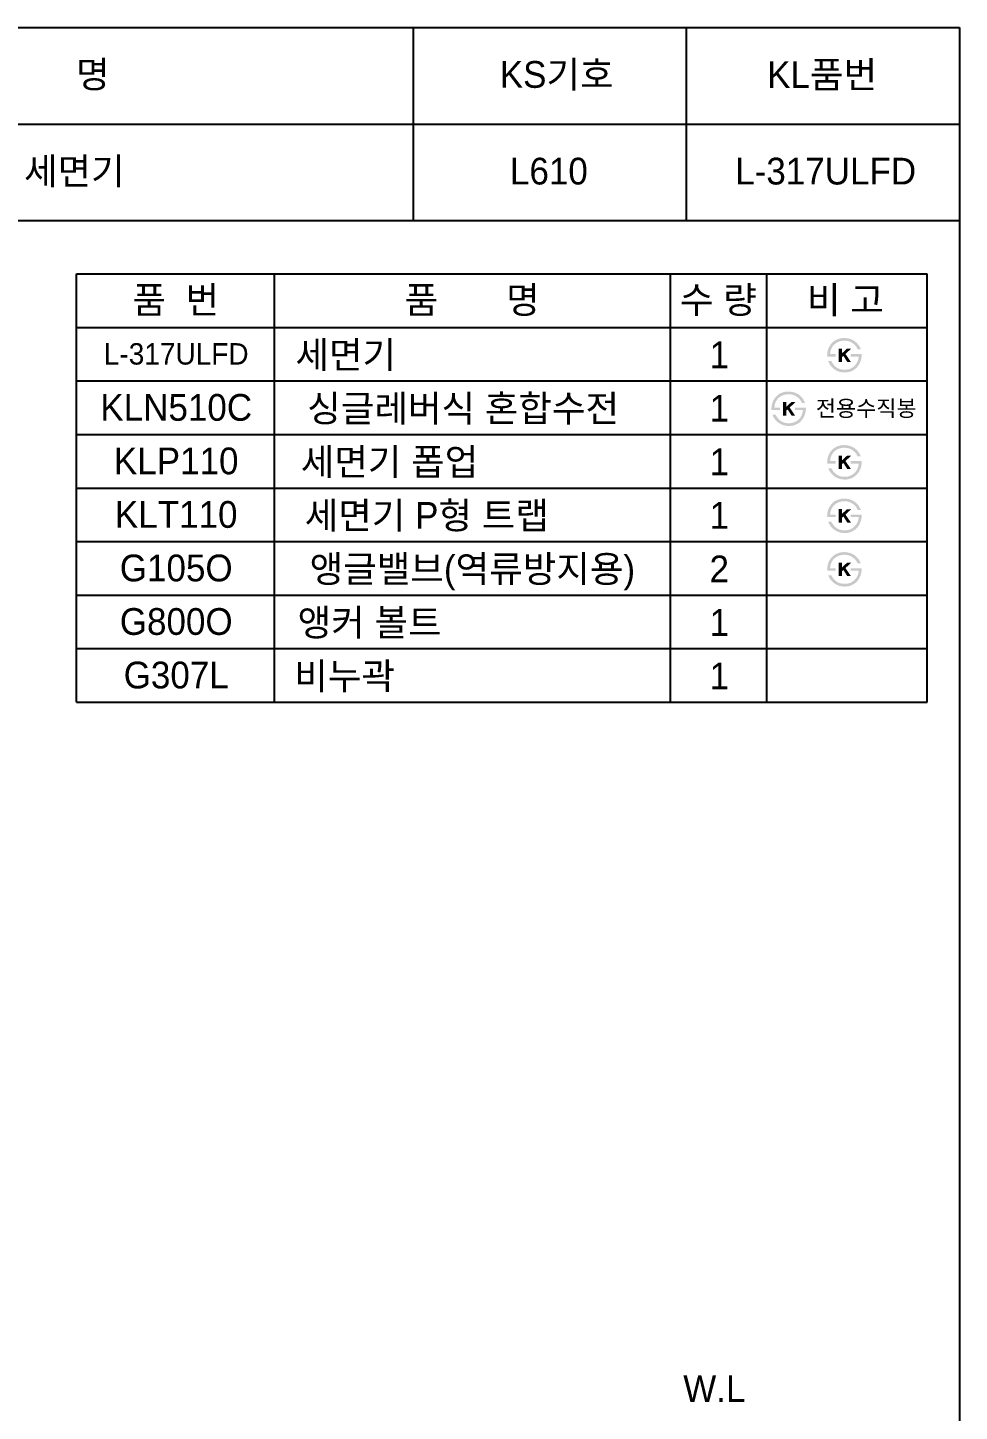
# Model space of a CAD drawing. Header units: millimetres. Extents: x 3125 to 4925, y -2867 to -270.
# Drawn here: x 4054 to 4925, y -1563 to -270 of the extents above; entities that cross this region are included whole.
import ezdxf
from ezdxf.enums import TextEntityAlignment as Align

# ---------------------------------------------------------------- set-up
doc = ezdxf.new("R2010")
doc.units = ezdxf.units.MM
doc.header["$MEASUREMENT"] = 0
doc.layers.add('TEXT', color=7, linetype='Continuous')
doc.layers.add('도각라인', color=255, linetype='Continuous')
doc.styles.add('타이틀', font='H2GTRM.TTF', dxfattribs={"height": 25})

msp = doc.modelspace()

# ---------------------------------------------------------------- hatches: boundary and pattern name
at = {"layer": 'TEXT'}
for points in [[(4801.4, -577.5), (4801.4, -577.1), (4801.3, -576.7), (4801.3, -576.3), (4801.3, -575.9), (4801.4, -575.5), (4801.4, -575.1), (4801.4, -574.7), (4801.5, -574.3), (4801.5, -573.9), (4801.6, -573.5), (4801.6, -573.1), (4801.7, -572.7), (4801.8, -572.3), (4801.9, -571.9), (4802, -571.6), (4802.1, -571.2), (4802.2, -570.8), (4802.3, -570.4), (4802.5, -570), (4802.6, -569.7), (4802.8, -569.3), (4802.9, -568.9), (4803.1, -568.6), (4803.3, -568.2), (4803.5, -567.9), (4803.7, -567.6), (4803.9, -567.2), (4804.1, -566.9), (4804.3, -566.6), (4804.5, -566.3), (4804.8, -566), (4805.3, -565.4), (4805.5, -565.1), (4805.8, -564.8), (4806.1, -564.5), (4806.4, -564.2), (4806.7, -563.9), (4807, -563.7), (4807.3, -563.4), (4807.6, -563.2), (4807.9, -563), (4808.3, -562.7), (4808.6, -562.5), (4809, -562.3), (4809.3, -562.1), (4809.7, -561.9), (4810, -561.7), (4810.4, -561.6), (4810.9, -561.4), (4811.3, -561.2), (4811.7, -561.1), (4812.1, -561), (4812.5, -560.8), (4813, -560.7), (4813.4, -560.6), (4813.9, -560.5), (4814.3, -560.4), (4814.8, -560.4), (4815.3, -560.3), (4815.8, -560.3), (4816.2, -560.2), (4816.7, -560.2), (4817.2, -560.2), (4818, -560.2), (4818.4, -560.3), (4818.7, -560.3), (4819.1, -560.3), (4819.5, -560.4), (4819.8, -560.4), (4820.2, -560.5), (4820.5, -560.5), (4820.9, -560.6), (4821.2, -560.6), (4821.6, -560.7), (4821.9, -560.8), (4822.2, -560.9), (4822.6, -561), (4822.9, -561.1), (4823.2, -561.2), (4823.5, -561.3), (4823.8, -561.4), (4824.1, -561.6), (4824.5, -561.7), (4824.8, -561.9), (4825.1, -562), (4825.4, -562.2), (4825.6, -562.3), (4825.9, -562.5), (4826.2, -562.7), (4826.5, -562.8), (4826.8, -563), (4827, -563.2), (4827.3, -563.4), (4827.6, -563.6), (4828, -564), (4828.4, -564.3), (4828.8, -564.7), (4829.2, -565.1), (4829.6, -565.5), (4829.9, -565.9), (4830.3, -566.3), (4830.6, -566.8), (4830.9, -567.2), (4831.2, -567.7), (4831.5, -568.2), (4831.8, -568.7), (4832.1, -569.2), (4832.3, -569.7), (4832.6, -570.2), (4832.8, -570.8), (4832.8, -570.8), (4829.7, -570.8), (4829.7, -570.8), (4829.6, -570.6), (4829.6, -570.4), (4829.5, -570.3), (4829.4, -570.1), (4829.3, -569.9), (4829.3, -569.7), (4829.2, -569.6), (4829.1, -569.4), (4829, -569.2), (4828.9, -569.1), (4828.8, -568.9), (4828.7, -568.7), (4828.6, -568.6), (4828.5, -568.4), (4828.4, -568.2), (4828.3, -568.1), (4828.1, -567.9), (4828, -567.8), (4827.7, -567.4), (4827.5, -567.1), (4827.2, -566.8), (4826.9, -566.5), (4826.5, -566.2), (4826.2, -565.9), (4825.8, -565.6), (4825.6, -565.4), (4825.4, -565.3), (4825.1, -565.1), (4824.9, -564.9), (4824.7, -564.8), (4824.4, -564.6), (4824.2, -564.5), (4823.9, -564.3), (4823.7, -564.2), (4823.4, -564.1), (4823.2, -564), (4822.9, -563.8), (4822.7, -563.7), (4822.4, -563.6), (4822.2, -563.5), (4821.9, -563.4), (4821.6, -563.3), (4821.4, -563.3), (4821.1, -563.2), (4820.8, -563.1), (4820.6, -563.1), (4820.3, -563), (4820, -562.9), (4819.8, -562.9), (4819.5, -562.9), (4819.2, -562.8), (4818.9, -562.8), (4818.6, -562.8), (4818.4, -562.7), (4818.1, -562.7), (4817.8, -562.7), (4817.5, -562.7), (4817.1, -562.7), (4816.8, -562.7), (4816.5, -562.7), (4816.1, -562.8), (4815.8, -562.8), (4815.5, -562.8), (4815.1, -562.9), (4814.8, -562.9), (4814.5, -563), (4814.2, -563), (4813.9, -563.1), (4813.6, -563.2), (4813.3, -563.3), (4813, -563.4), (4812.7, -563.4), (4812.4, -563.5), (4812.1, -563.7), (4811.8, -563.8), (4811.5, -563.9), (4811.2, -564), (4811, -564.2), (4810.7, -564.3), (4810.4, -564.4), (4810.2, -564.6), (4809.9, -564.8), (4809.7, -564.9), (4809.4, -565.1), (4809.2, -565.3), (4808.9, -565.5), (4808.7, -565.6), (4808.4, -565.8), (4808.2, -566.1), (4808, -566.3), (4807.8, -566.5), (4807.5, -566.7), (4807.3, -566.9), (4807.1, -567.2), (4806.9, -567.4), (4806.7, -567.7), (4806.5, -567.9), (4806.4, -568.2), (4806.2, -568.4), (4806, -568.7), (4805.9, -569), (4805.7, -569.2), (4805.6, -569.5), (4805.4, -569.8), (4805.3, -570.1), (4805.2, -570.3), (4805.1, -570.6), (4804.9, -570.9), (4804.8, -571.2), (4804.7, -571.5), (4804.7, -571.8), (4804.6, -572.2), (4804.5, -572.5), (4804.4, -572.8), (4804.4, -573.1), (4804.3, -573.5), (4804.3, -573.8), (4804.2, -574.1), (4804.2, -574.5), (4804.1, -574.8), (4804.1, -575.2), (4804.1, -575.2), (4809.3, -575.2), (4809.3, -575.2), (4809.3, -575.2), (4809.3, -577.5), (4809.3, -577.5), (4809.3, -577.5), (4801.4, -577.5)], [(4833.5, -575.2), (4833.5, -575.6), (4833.5, -576), (4833.5, -576.5), (4833.5, -576.9), (4833.5, -577.3), (4833.4, -577.8), (4833.4, -578.2), (4833.3, -578.6), (4833.2, -579), (4833.2, -579.5), (4833.1, -579.9), (4833, -580.3), (4832.9, -580.7), (4832.8, -581.1), (4832.6, -581.5), (4832.5, -581.9), (4832.4, -582.3), (4832.2, -582.7), (4832, -583), (4831.9, -583.4), (4831.7, -583.8), (4831.5, -584.1), (4831.3, -584.5), (4831.2, -584.8), (4830.9, -585.2), (4830.7, -585.5), (4830.5, -585.8), (4830.3, -586.1), (4830.1, -586.5), (4829.8, -586.8), (4829.6, -587.1), (4829.3, -587.4), (4829, -587.7), (4828.8, -588), (4828.5, -588.2), (4828.2, -588.5), (4827.9, -588.8), (4827.6, -589), (4827.3, -589.2), (4827, -589.5), (4826.7, -589.7), (4826.4, -589.9), (4826, -590.1), (4825.7, -590.3), (4825.4, -590.5), (4825, -590.7), (4824.7, -590.9), (4824.3, -591), (4824, -591.2), (4823.6, -591.3), (4823.2, -591.5), (4822.8, -591.6), (4822.5, -591.7), (4822.1, -591.9), (4821.7, -592), (4821.3, -592), (4820.9, -592.1), (4820.5, -592.2), (4820.1, -592.2), (4819.7, -592.3), (4819.3, -592.3), (4818.9, -592.4), (4818.5, -592.4), (4818.1, -592.4), (4817.4, -592.4), (4816.8, -592.3), (4816.1, -592.3), (4815.5, -592.2), (4814.9, -592.1), (4814.6, -592.1), (4814.3, -592), (4814, -592), (4813.7, -591.9), (4813.4, -591.8), (4813.1, -591.8), (4812.8, -591.7), (4812.5, -591.6), (4812.2, -591.5), (4811.9, -591.4), (4811.6, -591.3), (4811.3, -591.2), (4811.1, -591.1), (4810.8, -591), (4810.5, -590.8), (4810.3, -590.7), (4810, -590.6), (4809.7, -590.4), (4809.5, -590.3), (4809.2, -590.1), (4808.9, -590), (4808.4, -589.6), (4808.2, -589.5), (4807.9, -589.3), (4807.6, -589.1), (4807.4, -588.9), (4807.1, -588.7), (4806.9, -588.5), (4806.7, -588.3), (4806.4, -588.1), (4806.2, -587.9), (4806, -587.6), (4805.8, -587.4), (4805.5, -587.2), (4805.3, -586.9), (4805.1, -586.7), (4804.9, -586.4), (4804.7, -586.2), (4804.5, -585.9), (4804.3, -585.7), (4804.2, -585.4), (4804, -585.1), (4803.8, -584.9), (4803.6, -584.6), (4803.5, -584.3), (4803.3, -584), (4803.1, -583.7), (4803, -583.4), (4802.8, -583.1), (4802.5, -582.5), (4802.3, -581.8), (4802.3, -581.8), (4805.2, -581.8), (4805.2, -581.8), (4805.5, -582.2), (4805.7, -582.7), (4805.9, -583.1), (4806.2, -583.5), (4806.4, -583.8), (4806.7, -584.2), (4806.9, -584.6), (4807.2, -584.9), (4807.5, -585.2), (4807.7, -585.6), (4808, -585.9), (4808.3, -586.2), (4808.6, -586.4), (4808.9, -586.7), (4809.2, -587), (4809.5, -587.2), (4809.7, -587.4), (4810, -587.6), (4810.2, -587.7), (4810.4, -587.9), (4810.7, -588), (4810.9, -588.2), (4811.1, -588.3), (4811.4, -588.4), (4811.6, -588.6), (4811.9, -588.7), (4812.1, -588.8), (4812.4, -588.9), (4812.7, -589), (4812.9, -589.1), (4813.2, -589.2), (4813.5, -589.3), (4813.7, -589.3), (4814, -589.4), (4814.3, -589.5), (4814.6, -589.5), (4814.8, -589.6), (4815.1, -589.6), (4815.4, -589.7), (4815.7, -589.7), (4816, -589.7), (4816.3, -589.8), (4816.6, -589.8), (4816.9, -589.8), (4817.2, -589.8), (4817.5, -589.8), (4817.8, -589.8), (4818.7, -589.8), (4818.9, -589.8), (4819.2, -589.7), (4819.5, -589.7), (4819.7, -589.7), (4820, -589.6), (4820.3, -589.6), (4820.5, -589.6), (4820.8, -589.5), (4821.1, -589.4), (4821.3, -589.4), (4821.6, -589.3), (4821.8, -589.2), (4822.1, -589.2), (4822.3, -589.1), (4822.6, -589), (4822.8, -588.9), (4823.1, -588.8), (4823.3, -588.7), (4823.5, -588.5), (4823.8, -588.4), (4824, -588.3), (4824.3, -588.2), (4824.5, -588), (4824.7, -587.9), (4825, -587.7), (4825.2, -587.6), (4825.4, -587.4), (4825.6, -587.3), (4825.9, -587.1), (4826.1, -586.9), (4826.4, -586.7), (4826.6, -586.5), (4826.8, -586.3), (4827.1, -586), (4827.3, -585.8), (4827.5, -585.6), (4827.7, -585.3), (4827.9, -585.1), (4828.1, -584.8), (4828.3, -584.5), (4828.5, -584.3), (4828.7, -584), (4828.9, -583.7), (4829, -583.4), (4829.2, -583.2), (4829.3, -582.9), (4829.5, -582.6), (4829.6, -582.3), (4829.7, -582), (4829.9, -581.7), (4830, -581.3), (4830.1, -581), (4830.2, -580.7), (4830.3, -580.4), (4830.4, -580), (4830.4, -579.7), (4830.5, -579.3), (4830.6, -579), (4830.6, -578.6), (4830.7, -578.3), (4830.7, -577.9), (4830.7, -577.5), (4830.7, -577.5), (4823.3, -577.5), (4823.3, -577.5), (4823.3, -577.5), (4823.3, -575.2), (4823.3, -575.2), (4823.3, -575.2), (4833.5, -575.2)], [(4815.1, -574.5), (4819.9, -570.1), (4823.8, -570.1), (4818.4, -575.1), (4823.5, -582.6), (4820.1, -582.6), (4816.5, -576.9), (4815.1, -578.1), (4815.1, -582.6), (4812.2, -582.6), (4812.2, -570), (4815.1, -570)], [(4749.3, -627.5), (4749.2, -627.1), (4749.2, -626.7), (4749.2, -626.3), (4749.2, -625.9), (4749.2, -625.5), (4749.3, -625.1), (4749.3, -624.7), (4749.3, -624.3), (4749.4, -623.9), (4749.4, -623.5), (4749.5, -623.1), (4749.6, -622.7), (4749.7, -622.3), (4749.8, -621.9), (4749.9, -621.6), (4750, -621.2), (4750.1, -620.8), (4750.2, -620.4), (4750.4, -620), (4750.5, -619.7), (4750.7, -619.3), (4750.8, -618.9), (4751, -618.6), (4751.2, -618.2), (4751.4, -617.9), (4751.5, -617.6), (4751.7, -617.2), (4752, -616.9), (4752.2, -616.6), (4752.4, -616.3), (4752.6, -616), (4753.2, -615.4), (4753.4, -615.1), (4753.7, -614.8), (4754, -614.5), (4754.3, -614.2), (4754.6, -613.9), (4754.9, -613.7), (4755.2, -613.4), (4755.5, -613.2), (4755.8, -613), (4756.2, -612.7), (4756.5, -612.5), (4756.8, -612.3), (4757.2, -612.1), (4757.6, -611.9), (4757.9, -611.7), (4758.3, -611.6), (4758.7, -611.4), (4759.1, -611.2), (4759.6, -611.1), (4760, -611), (4760.4, -610.8), (4760.9, -610.7), (4761.3, -610.6), (4761.8, -610.5), (4762.2, -610.4), (4762.7, -610.4), (4763.2, -610.3), (4763.6, -610.3), (4764.1, -610.2), (4764.6, -610.2), (4765.1, -610.2), (4765.9, -610.2), (4766.2, -610.3), (4766.6, -610.3), (4767, -610.3), (4767.3, -610.4), (4767.7, -610.4), (4768, -610.5), (4768.4, -610.5), (4768.7, -610.6), (4769.1, -610.6), (4769.4, -610.7), (4769.8, -610.8), (4770.1, -610.9), (4770.4, -611), (4770.8, -611.1), (4771.1, -611.2), (4771.4, -611.3), (4771.7, -611.4), (4772, -611.6), (4772.3, -611.7), (4772.6, -611.9), (4772.9, -612), (4773.2, -612.2), (4773.5, -612.3), (4773.8, -612.5), (4774.1, -612.7), (4774.4, -612.8), (4774.6, -613), (4774.9, -613.2), (4775.2, -613.4), (4775.5, -613.6), (4775.9, -614), (4776.3, -614.3), (4776.7, -614.7), (4777.1, -615.1), (4777.4, -615.5), (4777.8, -615.9), (4778.1, -616.3), (4778.5, -616.8), (4778.8, -617.2), (4779.1, -617.7), (4779.4, -618.2), (4779.7, -618.7), (4779.9, -619.2), (4780.2, -619.7), (4780.4, -620.2), (4780.7, -620.8), (4780.7, -620.8), (4777.6, -620.8), (4777.6, -620.8), (4777.5, -620.6), (4777.4, -620.4), (4777.4, -620.3), (4777.3, -620.1), (4777.2, -619.9), (4777.1, -619.7), (4777.1, -619.6), (4777, -619.4), (4776.9, -619.2), (4776.8, -619.1), (4776.7, -618.9), (4776.6, -618.7), (4776.5, -618.6), (4776.4, -618.4), (4776.3, -618.2), (4776.1, -618.1), (4776, -617.9), (4775.9, -617.8), (4775.6, -617.4), (4775.3, -617.1), (4775, -616.8), (4774.7, -616.5), (4774.4, -616.2), (4774.1, -615.9), (4773.7, -615.6), (4773.5, -615.4), (4773.2, -615.3), (4773, -615.1), (4772.8, -614.9), (4772.5, -614.8), (4772.3, -614.6), (4772, -614.5), (4771.8, -614.3), (4771.6, -614.2), (4771.3, -614.1), (4771.1, -614), (4770.8, -613.8), (4770.6, -613.7), (4770.3, -613.6), (4770, -613.5), (4769.8, -613.4), (4769.5, -613.3), (4769.3, -613.3), (4769, -613.2), (4768.7, -613.1), (4768.5, -613.1), (4768.2, -613), (4767.9, -612.9), (4767.6, -612.9), (4767.4, -612.9), (4767.1, -612.8), (4766.8, -612.8), (4766.5, -612.8), (4766.2, -612.7), (4765.9, -612.7), (4765.7, -612.7), (4765.4, -612.7), (4765, -612.7), (4764.7, -612.7), (4764.3, -612.7), (4764, -612.8), (4763.7, -612.8), (4763.3, -612.8), (4763, -612.9), (4762.7, -612.9), (4762.4, -613), (4762.1, -613), (4761.7, -613.1), (4761.4, -613.2), (4761.1, -613.3), (4760.8, -613.4), (4760.5, -613.4), (4760.3, -613.5), (4760, -613.7), (4759.7, -613.8), (4759.4, -613.9), (4759.1, -614), (4758.8, -614.2), (4758.6, -614.3), (4758.3, -614.4), (4758.1, -614.6), (4757.8, -614.8), (4757.5, -614.9), (4757.3, -615.1), (4757, -615.3), (4756.8, -615.5), (4756.6, -615.6), (4756.3, -615.8), (4756.1, -616.1), (4755.9, -616.3), (4755.6, -616.5), (4755.4, -616.7), (4755.2, -616.9), (4755, -617.2), (4754.8, -617.4), (4754.6, -617.7), (4754.4, -617.9), (4754.2, -618.2), (4754.1, -618.4), (4753.9, -618.7), (4753.7, -619), (4753.6, -619.2), (4753.4, -619.5), (4753.3, -619.8), (4753.2, -620.1), (4753, -620.3), (4752.9, -620.6), (4752.8, -620.9), (4752.7, -621.2), (4752.6, -621.5), (4752.5, -621.8), (4752.4, -622.2), (4752.4, -622.5), (4752.3, -622.8), (4752.2, -623.1), (4752.2, -623.5), (4752.1, -623.8), (4752.1, -624.1), (4752.1, -624.5), (4752, -624.8), (4752, -625.2), (4752, -625.2), (4757.2, -625.2), (4757.2, -625.2), (4757.2, -625.2), (4757.2, -627.5), (4757.2, -627.5), (4757.2, -627.5), (4749.3, -627.5)], [(4763, -624.5), (4767.8, -620.1), (4771.7, -620.1), (4766.3, -625.1), (4771.3, -632.6), (4768, -632.6), (4764.4, -626.9), (4763, -628.1), (4763, -632.6), (4760.1, -632.6), (4760.1, -620), (4763, -620)], [(4781.4, -625.2), (4781.4, -625.6), (4781.4, -626), (4781.4, -626.5), (4781.4, -626.9), (4781.3, -627.3), (4781.3, -627.8), (4781.3, -628.2), (4781.2, -628.6), (4781.1, -629), (4781, -629.5), (4781, -629.9), (4780.9, -630.3), (4780.7, -630.7), (4780.6, -631.1), (4780.5, -631.5), (4780.4, -631.9), (4780.2, -632.3), (4780.1, -632.7), (4779.9, -633), (4779.8, -633.4), (4779.6, -633.8), (4779.4, -634.1), (4779.2, -634.5), (4779, -634.8), (4778.8, -635.2), (4778.6, -635.5), (4778.4, -635.8), (4778.2, -636.1), (4777.9, -636.5), (4777.7, -636.8), (4777.4, -637.1), (4777.2, -637.4), (4776.9, -637.7), (4776.6, -638), (4776.4, -638.2), (4776.1, -638.5), (4775.8, -638.8), (4775.5, -639), (4775.2, -639.2), (4774.9, -639.5), (4774.6, -639.7), (4774.2, -639.9), (4773.9, -640.1), (4773.6, -640.3), (4773.2, -640.5), (4772.9, -640.7), (4772.5, -640.9), (4772.2, -641), (4771.8, -641.2), (4771.5, -641.3), (4771.1, -641.5), (4770.7, -641.6), (4770.3, -641.7), (4769.9, -641.9), (4769.6, -642), (4769.2, -642), (4768.8, -642.1), (4768.4, -642.2), (4768, -642.2), (4767.6, -642.3), (4767.2, -642.3), (4766.8, -642.4), (4766.4, -642.4), (4766, -642.4), (4765.3, -642.4), (4764.7, -642.3), (4764, -642.3), (4763.4, -642.2), (4762.7, -642.1), (4762.4, -642.1), (4762.1, -642), (4761.8, -642), (4761.5, -641.9), (4761.2, -641.8), (4760.9, -641.8), (4760.6, -641.7), (4760.4, -641.6), (4760.1, -641.5), (4759.8, -641.4), (4759.5, -641.3), (4759.2, -641.2), (4758.9, -641.1), (4758.7, -641), (4758.4, -640.8), (4758.1, -640.7), (4757.9, -640.6), (4757.6, -640.4), (4757.3, -640.3), (4757.1, -640.1), (4756.8, -640), (4756.3, -639.6), (4756, -639.5), (4755.8, -639.3), (4755.5, -639.1), (4755.3, -638.9), (4755, -638.7), (4754.8, -638.5), (4754.5, -638.3), (4754.3, -638.1), (4754.1, -637.9), (4753.9, -637.6), (4753.6, -637.4), (4753.4, -637.2), (4753.2, -636.9), (4753, -636.7), (4752.8, -636.4), (4752.6, -636.2), (4752.4, -635.9), (4752.2, -635.7), (4752, -635.4), (4751.9, -635.1), (4751.7, -634.9), (4751.5, -634.6), (4751.3, -634.3), (4751.2, -634), (4751, -633.7), (4750.9, -633.4), (4750.7, -633.1), (4750.4, -632.5), (4750.2, -631.8), (4750.2, -631.8), (4753.1, -631.8), (4753.1, -631.8), (4753.3, -632.2), (4753.6, -632.7), (4753.8, -633.1), (4754, -633.5), (4754.3, -633.8), (4754.5, -634.2), (4754.8, -634.6), (4755.1, -634.9), (4755.3, -635.2), (4755.6, -635.6), (4755.9, -635.9), (4756.2, -636.2), (4756.5, -636.4), (4756.8, -636.7), (4757.1, -637), (4757.4, -637.2), (4757.6, -637.4), (4757.8, -637.6), (4758.1, -637.7), (4758.3, -637.9), (4758.5, -638), (4758.8, -638.2), (4759, -638.3), (4759.3, -638.4), (4759.5, -638.6), (4759.8, -638.7), (4760, -638.8), (4760.3, -638.9), (4760.5, -639), (4760.8, -639.1), (4761.1, -639.2), (4761.3, -639.3), (4761.6, -639.3), (4761.9, -639.4), (4762.1, -639.5), (4762.4, -639.5), (4762.7, -639.6), (4763, -639.6), (4763.3, -639.7), (4763.6, -639.7), (4763.9, -639.7), (4764.2, -639.8), (4764.5, -639.8), (4764.8, -639.8), (4765.1, -639.8), (4765.4, -639.8), (4765.7, -639.8), (4766.5, -639.8), (4766.8, -639.8), (4767.1, -639.7), (4767.4, -639.7), (4767.6, -639.7), (4767.9, -639.6), (4768.1, -639.6), (4768.4, -639.6), (4768.7, -639.5), (4768.9, -639.4), (4769.2, -639.4), (4769.4, -639.3), (4769.7, -639.2), (4769.9, -639.2), (4770.2, -639.1), (4770.4, -639), (4770.7, -638.9), (4770.9, -638.8), (4771.2, -638.7), (4771.4, -638.5), (4771.7, -638.4), (4771.9, -638.3), (4772.1, -638.2), (4772.4, -638), (4772.6, -637.9), (4772.8, -637.7), (4773.1, -637.6), (4773.3, -637.4), (4773.5, -637.3), (4773.7, -637.1), (4774, -636.9), (4774.2, -636.7), (4774.5, -636.5), (4774.7, -636.3), (4775, -636), (4775.2, -635.8), (4775.4, -635.6), (4775.6, -635.3), (4775.8, -635.1), (4776, -634.8), (4776.2, -634.5), (4776.4, -634.3), (4776.6, -634), (4776.7, -633.7), (4776.9, -633.4), (4777.1, -633.2), (4777.2, -632.9), (4777.4, -632.6), (4777.5, -632.3), (4777.6, -632), (4777.7, -631.7), (4777.8, -631.3), (4778, -631), (4778.1, -630.7), (4778.1, -630.4), (4778.2, -630), (4778.3, -629.7), (4778.4, -629.3), (4778.4, -629), (4778.5, -628.6), (4778.5, -628.3), (4778.6, -627.9), (4778.6, -627.5), (4778.6, -627.5), (4771.2, -627.5), (4771.2, -627.5), (4771.2, -627.5), (4771.2, -625.2), (4771.2, -625.2), (4771.2, -625.2), (4781.4, -625.2)], [(4801.4, -677.5), (4801.4, -677.1), (4801.3, -676.7), (4801.3, -676.3), (4801.3, -675.9), (4801.4, -675.5), (4801.4, -675.1), (4801.4, -674.7), (4801.5, -674.3), (4801.5, -673.9), (4801.6, -673.5), (4801.6, -673.1), (4801.7, -672.7), (4801.8, -672.3), (4801.9, -671.9), (4802, -671.6), (4802.1, -671.2), (4802.2, -670.8), (4802.3, -670.4), (4802.5, -670), (4802.6, -669.7), (4802.8, -669.3), (4802.9, -668.9), (4803.1, -668.6), (4803.3, -668.2), (4803.5, -667.9), (4803.7, -667.6), (4803.9, -667.2), (4804.1, -666.9), (4804.3, -666.6), (4804.5, -666.3), (4804.8, -666), (4805.3, -665.4), (4805.5, -665.1), (4805.8, -664.8), (4806.1, -664.5), (4806.4, -664.2), (4806.7, -663.9), (4807, -663.7), (4807.3, -663.4), (4807.6, -663.2), (4807.9, -663), (4808.3, -662.7), (4808.6, -662.5), (4809, -662.3), (4809.3, -662.1), (4809.7, -661.9), (4810, -661.7), (4810.4, -661.6), (4810.9, -661.4), (4811.3, -661.2), (4811.7, -661.1), (4812.1, -661), (4812.5, -660.8), (4813, -660.7), (4813.4, -660.6), (4813.9, -660.5), (4814.3, -660.4), (4814.8, -660.4), (4815.3, -660.3), (4815.8, -660.3), (4816.2, -660.2), (4816.7, -660.2), (4817.2, -660.2), (4818, -660.2), (4818.4, -660.3), (4818.7, -660.3), (4819.1, -660.3), (4819.5, -660.4), (4819.8, -660.4), (4820.2, -660.5), (4820.5, -660.5), (4820.9, -660.6), (4821.2, -660.6), (4821.6, -660.7), (4821.9, -660.8), (4822.2, -660.9), (4822.6, -661), (4822.9, -661.1), (4823.2, -661.2), (4823.5, -661.3), (4823.8, -661.4), (4824.1, -661.6), (4824.5, -661.7), (4824.8, -661.9), (4825.1, -662), (4825.4, -662.2), (4825.6, -662.3), (4825.9, -662.5), (4826.2, -662.7), (4826.5, -662.8), (4826.8, -663), (4827, -663.2), (4827.3, -663.4), (4827.6, -663.6), (4828, -664), (4828.4, -664.3), (4828.8, -664.7), (4829.2, -665.1), (4829.6, -665.5), (4829.9, -665.9), (4830.3, -666.3), (4830.6, -666.8), (4830.9, -667.2), (4831.2, -667.7), (4831.5, -668.2), (4831.8, -668.7), (4832.1, -669.2), (4832.3, -669.7), (4832.6, -670.2), (4832.8, -670.8), (4832.8, -670.8), (4829.7, -670.8), (4829.7, -670.8), (4829.6, -670.6), (4829.6, -670.4), (4829.5, -670.3), (4829.4, -670.1), (4829.3, -669.9), (4829.3, -669.7), (4829.2, -669.6), (4829.1, -669.4), (4829, -669.2), (4828.9, -669.1), (4828.8, -668.9), (4828.7, -668.7), (4828.6, -668.6), (4828.5, -668.4), (4828.4, -668.2), (4828.3, -668.1), (4828.1, -667.9), (4828, -667.8), (4827.7, -667.4), (4827.5, -667.1), (4827.2, -666.8), (4826.9, -666.5), (4826.5, -666.2), (4826.2, -665.9), (4825.8, -665.6), (4825.6, -665.4), (4825.4, -665.3), (4825.1, -665.1), (4824.9, -664.9), (4824.7, -664.8), (4824.4, -664.6), (4824.2, -664.5), (4823.9, -664.3), (4823.7, -664.2), (4823.4, -664.1), (4823.2, -664), (4822.9, -663.8), (4822.7, -663.7), (4822.4, -663.6), (4822.2, -663.5), (4821.9, -663.4), (4821.6, -663.3), (4821.4, -663.3), (4821.1, -663.2), (4820.8, -663.1), (4820.6, -663.1), (4820.3, -663), (4820, -662.9), (4819.8, -662.9), (4819.5, -662.9), (4819.2, -662.8), (4818.9, -662.8), (4818.6, -662.8), (4818.4, -662.7), (4818.1, -662.7), (4817.8, -662.7), (4817.5, -662.7), (4817.1, -662.7), (4816.8, -662.7), (4816.5, -662.7), (4816.1, -662.8), (4815.8, -662.8), (4815.5, -662.8), (4815.1, -662.9), (4814.8, -662.9), (4814.5, -663), (4814.2, -663), (4813.9, -663.1), (4813.6, -663.2), (4813.3, -663.3), (4813, -663.4), (4812.7, -663.4), (4812.4, -663.5), (4812.1, -663.7), (4811.8, -663.8), (4811.5, -663.9), (4811.2, -664), (4811, -664.2), (4810.7, -664.3), (4810.4, -664.4), (4810.2, -664.6), (4809.9, -664.8), (4809.7, -664.9), (4809.4, -665.1), (4809.2, -665.3), (4808.9, -665.5), (4808.7, -665.6), (4808.4, -665.8), (4808.2, -666.1), (4808, -666.3), (4807.8, -666.5), (4807.5, -666.7), (4807.3, -666.9), (4807.1, -667.2), (4806.9, -667.4), (4806.7, -667.7), (4806.5, -667.9), (4806.4, -668.2), (4806.2, -668.4), (4806, -668.7), (4805.9, -669), (4805.7, -669.2), (4805.6, -669.5), (4805.4, -669.8), (4805.3, -670.1), (4805.2, -670.3), (4805.1, -670.6), (4804.9, -670.9), (4804.8, -671.2), (4804.7, -671.5), (4804.7, -671.8), (4804.6, -672.2), (4804.5, -672.5), (4804.4, -672.8), (4804.4, -673.1), (4804.3, -673.5), (4804.3, -673.8), (4804.2, -674.1), (4804.2, -674.5), (4804.1, -674.8), (4804.1, -675.2), (4804.1, -675.2), (4809.3, -675.2), (4809.3, -675.2), (4809.3, -675.2), (4809.3, -677.5), (4809.3, -677.5), (4809.3, -677.5), (4801.4, -677.5)], [(4815.1, -674.5), (4819.9, -670.1), (4823.8, -670.1), (4818.4, -675.1), (4823.5, -682.6), (4820.1, -682.6), (4816.5, -676.9), (4815.1, -678.1), (4815.1, -682.6), (4812.2, -682.6), (4812.2, -670), (4815.1, -670)], [(4833.5, -675.2), (4833.5, -675.6), (4833.5, -676), (4833.5, -676.5), (4833.5, -676.9), (4833.5, -677.3), (4833.4, -677.8), (4833.4, -678.2), (4833.3, -678.6), (4833.2, -679), (4833.2, -679.5), (4833.1, -679.9), (4833, -680.3), (4832.9, -680.7), (4832.8, -681.1), (4832.6, -681.5), (4832.5, -681.9), (4832.4, -682.3), (4832.2, -682.7), (4832, -683), (4831.9, -683.4), (4831.7, -683.8), (4831.5, -684.1), (4831.3, -684.5), (4831.2, -684.8), (4830.9, -685.2), (4830.7, -685.5), (4830.5, -685.8), (4830.3, -686.1), (4830.1, -686.5), (4829.8, -686.8), (4829.6, -687.1), (4829.3, -687.4), (4829, -687.7), (4828.8, -688), (4828.5, -688.2), (4828.2, -688.5), (4827.9, -688.8), (4827.6, -689), (4827.3, -689.2), (4827, -689.5), (4826.7, -689.7), (4826.4, -689.9), (4826, -690.1), (4825.7, -690.3), (4825.4, -690.5), (4825, -690.7), (4824.7, -690.9), (4824.3, -691), (4824, -691.2), (4823.6, -691.3), (4823.2, -691.5), (4822.8, -691.6), (4822.5, -691.7), (4822.1, -691.9), (4821.7, -692), (4821.3, -692), (4820.9, -692.1), (4820.5, -692.2), (4820.1, -692.2), (4819.7, -692.3), (4819.3, -692.3), (4818.9, -692.4), (4818.5, -692.4), (4818.1, -692.4), (4817.4, -692.4), (4816.8, -692.3), (4816.1, -692.3), (4815.5, -692.2), (4814.9, -692.1), (4814.6, -692.1), (4814.3, -692), (4814, -692), (4813.7, -691.9), (4813.4, -691.8), (4813.1, -691.8), (4812.8, -691.7), (4812.5, -691.6), (4812.2, -691.5), (4811.9, -691.4), (4811.6, -691.3), (4811.3, -691.2), (4811.1, -691.1), (4810.8, -691), (4810.5, -690.8), (4810.3, -690.7), (4810, -690.6), (4809.7, -690.4), (4809.5, -690.3), (4809.2, -690.1), (4808.9, -690), (4808.4, -689.6), (4808.2, -689.5), (4807.9, -689.3), (4807.6, -689.1), (4807.4, -688.9), (4807.1, -688.7), (4806.9, -688.5), (4806.7, -688.3), (4806.4, -688.1), (4806.2, -687.9), (4806, -687.6), (4805.8, -687.4), (4805.5, -687.2), (4805.3, -686.9), (4805.1, -686.7), (4804.9, -686.4), (4804.7, -686.2), (4804.5, -685.9), (4804.3, -685.7), (4804.2, -685.4), (4804, -685.1), (4803.8, -684.9), (4803.6, -684.6), (4803.5, -684.3), (4803.3, -684), (4803.1, -683.7), (4803, -683.4), (4802.8, -683.1), (4802.5, -682.5), (4802.3, -681.8), (4802.3, -681.8), (4805.2, -681.8), (4805.2, -681.8), (4805.5, -682.2), (4805.7, -682.7), (4805.9, -683.1), (4806.2, -683.5), (4806.4, -683.8), (4806.7, -684.2), (4806.9, -684.6), (4807.2, -684.9), (4807.5, -685.2), (4807.7, -685.6), (4808, -685.9), (4808.3, -686.2), (4808.6, -686.4), (4808.9, -686.7), (4809.2, -687), (4809.5, -687.2), (4809.7, -687.4), (4810, -687.6), (4810.2, -687.7), (4810.4, -687.9), (4810.7, -688), (4810.9, -688.2), (4811.1, -688.3), (4811.4, -688.4), (4811.6, -688.6), (4811.9, -688.7), (4812.1, -688.8), (4812.4, -688.9), (4812.7, -689), (4812.9, -689.1), (4813.2, -689.2), (4813.5, -689.3), (4813.7, -689.3), (4814, -689.4), (4814.3, -689.5), (4814.6, -689.5), (4814.8, -689.6), (4815.1, -689.6), (4815.4, -689.7), (4815.7, -689.7), (4816, -689.7), (4816.3, -689.8), (4816.6, -689.8), (4816.9, -689.8), (4817.2, -689.8), (4817.5, -689.8), (4817.8, -689.8), (4818.7, -689.8), (4818.9, -689.8), (4819.2, -689.7), (4819.5, -689.7), (4819.7, -689.7), (4820, -689.6), (4820.3, -689.6), (4820.5, -689.6), (4820.8, -689.5), (4821.1, -689.4), (4821.3, -689.4), (4821.6, -689.3), (4821.8, -689.2), (4822.1, -689.2), (4822.3, -689.1), (4822.6, -689), (4822.8, -688.9), (4823.1, -688.8), (4823.3, -688.7), (4823.5, -688.5), (4823.8, -688.4), (4824, -688.3), (4824.3, -688.2), (4824.5, -688), (4824.7, -687.9), (4825, -687.7), (4825.2, -687.6), (4825.4, -687.4), (4825.6, -687.3), (4825.9, -687.1), (4826.1, -686.9), (4826.4, -686.7), (4826.6, -686.5), (4826.8, -686.3), (4827.1, -686), (4827.3, -685.8), (4827.5, -685.6), (4827.7, -685.3), (4827.9, -685.1), (4828.1, -684.8), (4828.3, -684.5), (4828.5, -684.3), (4828.7, -684), (4828.9, -683.7), (4829, -683.4), (4829.2, -683.2), (4829.3, -682.9), (4829.5, -682.6), (4829.6, -682.3), (4829.7, -682), (4829.9, -681.7), (4830, -681.3), (4830.1, -681), (4830.2, -680.7), (4830.3, -680.4), (4830.4, -680), (4830.4, -679.7), (4830.5, -679.3), (4830.6, -679), (4830.6, -678.6), (4830.7, -678.3), (4830.7, -677.9), (4830.7, -677.5), (4830.7, -677.5), (4823.3, -677.5), (4823.3, -677.5), (4823.3, -677.5), (4823.3, -675.2), (4823.3, -675.2), (4823.3, -675.2), (4833.5, -675.2)], [(4801.4, -727.5), (4801.4, -727.1), (4801.3, -726.7), (4801.3, -726.3), (4801.3, -725.9), (4801.4, -725.5), (4801.4, -725.1), (4801.4, -724.7), (4801.5, -724.3), (4801.5, -723.9), (4801.6, -723.5), (4801.6, -723.1), (4801.7, -722.7), (4801.8, -722.3), (4801.9, -721.9), (4802, -721.6), (4802.1, -721.2), (4802.2, -720.8), (4802.3, -720.4), (4802.5, -720), (4802.6, -719.7), (4802.8, -719.3), (4802.9, -718.9), (4803.1, -718.6), (4803.3, -718.2), (4803.5, -717.9), (4803.7, -717.6), (4803.9, -717.2), (4804.1, -716.9), (4804.3, -716.6), (4804.5, -716.3), (4804.8, -716), (4805.3, -715.4), (4805.5, -715.1), (4805.8, -714.8), (4806.1, -714.5), (4806.4, -714.2), (4806.7, -713.9), (4807, -713.7), (4807.3, -713.4), (4807.6, -713.2), (4807.9, -713), (4808.3, -712.7), (4808.6, -712.5), (4809, -712.3), (4809.3, -712.1), (4809.7, -711.9), (4810, -711.7), (4810.4, -711.6), (4810.9, -711.4), (4811.3, -711.2), (4811.7, -711.1), (4812.1, -711), (4812.5, -710.8), (4813, -710.7), (4813.4, -710.6), (4813.9, -710.5), (4814.3, -710.4), (4814.8, -710.4), (4815.3, -710.3), (4815.8, -710.3), (4816.2, -710.2), (4816.7, -710.2), (4817.2, -710.2), (4818, -710.2), (4818.4, -710.3), (4818.7, -710.3), (4819.1, -710.3), (4819.5, -710.4), (4819.8, -710.4), (4820.2, -710.5), (4820.5, -710.5), (4820.9, -710.6), (4821.2, -710.6), (4821.6, -710.7), (4821.9, -710.8), (4822.2, -710.9), (4822.6, -711), (4822.9, -711.1), (4823.2, -711.2), (4823.5, -711.3), (4823.8, -711.4), (4824.1, -711.6), (4824.5, -711.7), (4824.8, -711.9), (4825.1, -712), (4825.4, -712.2), (4825.6, -712.3), (4825.9, -712.5), (4826.2, -712.7), (4826.5, -712.8), (4826.8, -713), (4827, -713.2), (4827.3, -713.4), (4827.6, -713.6), (4828, -714), (4828.4, -714.3), (4828.8, -714.7), (4829.2, -715.1), (4829.6, -715.5), (4829.9, -715.9), (4830.3, -716.3), (4830.6, -716.8), (4830.9, -717.2), (4831.2, -717.7), (4831.5, -718.2), (4831.8, -718.7), (4832.1, -719.2), (4832.3, -719.7), (4832.6, -720.2), (4832.8, -720.8), (4832.8, -720.8), (4829.7, -720.8), (4829.7, -720.8), (4829.6, -720.6), (4829.6, -720.4), (4829.5, -720.3), (4829.4, -720.1), (4829.3, -719.9), (4829.3, -719.7), (4829.2, -719.6), (4829.1, -719.4), (4829, -719.2), (4828.9, -719.1), (4828.8, -718.9), (4828.7, -718.7), (4828.6, -718.6), (4828.5, -718.4), (4828.4, -718.2), (4828.3, -718.1), (4828.1, -717.9), (4828, -717.8), (4827.7, -717.4), (4827.5, -717.1), (4827.2, -716.8), (4826.9, -716.5), (4826.5, -716.2), (4826.2, -715.9), (4825.8, -715.6), (4825.6, -715.4), (4825.4, -715.3), (4825.1, -715.1), (4824.9, -714.9), (4824.7, -714.8), (4824.4, -714.6), (4824.2, -714.5), (4823.9, -714.3), (4823.7, -714.2), (4823.4, -714.1), (4823.2, -714), (4822.9, -713.8), (4822.7, -713.7), (4822.4, -713.6), (4822.2, -713.5), (4821.9, -713.4), (4821.6, -713.3), (4821.4, -713.3), (4821.1, -713.2), (4820.8, -713.1), (4820.6, -713.1), (4820.3, -713), (4820, -712.9), (4819.8, -712.9), (4819.5, -712.9), (4819.2, -712.8), (4818.9, -712.8), (4818.6, -712.8), (4818.4, -712.7), (4818.1, -712.7), (4817.8, -712.7), (4817.5, -712.7), (4817.1, -712.7), (4816.8, -712.7), (4816.5, -712.7), (4816.1, -712.8), (4815.8, -712.8), (4815.5, -712.8), (4815.1, -712.9), (4814.8, -712.9), (4814.5, -713), (4814.2, -713), (4813.9, -713.1), (4813.6, -713.2), (4813.3, -713.3), (4813, -713.4), (4812.7, -713.4), (4812.4, -713.5), (4812.1, -713.7), (4811.8, -713.8), (4811.5, -713.9), (4811.2, -714), (4811, -714.2), (4810.7, -714.3), (4810.4, -714.4), (4810.2, -714.6), (4809.9, -714.8), (4809.7, -714.9), (4809.4, -715.1), (4809.2, -715.3), (4808.9, -715.5), (4808.7, -715.6), (4808.4, -715.8), (4808.2, -716.1), (4808, -716.3), (4807.8, -716.5), (4807.5, -716.7), (4807.3, -716.9), (4807.1, -717.2), (4806.9, -717.4), (4806.7, -717.7), (4806.5, -717.9), (4806.4, -718.2), (4806.2, -718.4), (4806, -718.7), (4805.9, -719), (4805.7, -719.2), (4805.6, -719.5), (4805.4, -719.8), (4805.3, -720.1), (4805.2, -720.3), (4805.1, -720.6), (4804.9, -720.9), (4804.8, -721.2), (4804.7, -721.5), (4804.7, -721.8), (4804.6, -722.2), (4804.5, -722.5), (4804.4, -722.8), (4804.4, -723.1), (4804.3, -723.5), (4804.3, -723.8), (4804.2, -724.1), (4804.2, -724.5), (4804.1, -724.8), (4804.1, -725.2), (4804.1, -725.2), (4809.3, -725.2), (4809.3, -725.2), (4809.3, -725.2), (4809.3, -727.5), (4809.3, -727.5), (4809.3, -727.5), (4801.4, -727.5)], [(4815.1, -724.5), (4819.9, -720.1), (4823.8, -720.1), (4818.4, -725.1), (4823.5, -732.6), (4820.1, -732.6), (4816.5, -726.9), (4815.1, -728.1), (4815.1, -732.6), (4812.2, -732.6), (4812.2, -720), (4815.1, -720)], [(4833.5, -725.2), (4833.5, -725.6), (4833.5, -726), (4833.5, -726.5), (4833.5, -726.9), (4833.5, -727.3), (4833.4, -727.8), (4833.4, -728.2), (4833.3, -728.6), (4833.2, -729), (4833.2, -729.5), (4833.1, -729.9), (4833, -730.3), (4832.9, -730.7), (4832.8, -731.1), (4832.6, -731.5), (4832.5, -731.9), (4832.4, -732.3), (4832.2, -732.7), (4832, -733), (4831.9, -733.4), (4831.7, -733.8), (4831.5, -734.1), (4831.3, -734.5), (4831.2, -734.8), (4830.9, -735.2), (4830.7, -735.5), (4830.5, -735.8), (4830.3, -736.1), (4830.1, -736.5), (4829.8, -736.8), (4829.6, -737.1), (4829.3, -737.4), (4829, -737.7), (4828.8, -738), (4828.5, -738.2), (4828.2, -738.5), (4827.9, -738.8), (4827.6, -739), (4827.3, -739.2), (4827, -739.5), (4826.7, -739.7), (4826.4, -739.9), (4826, -740.1), (4825.7, -740.3), (4825.4, -740.5), (4825, -740.7), (4824.7, -740.9), (4824.3, -741), (4824, -741.2), (4823.6, -741.3), (4823.2, -741.5), (4822.8, -741.6), (4822.5, -741.7), (4822.1, -741.9), (4821.7, -742), (4821.3, -742), (4820.9, -742.1), (4820.5, -742.2), (4820.1, -742.2), (4819.7, -742.3), (4819.3, -742.3), (4818.9, -742.4), (4818.5, -742.4), (4818.1, -742.4), (4817.4, -742.4), (4816.8, -742.3), (4816.1, -742.3), (4815.5, -742.2), (4814.9, -742.1), (4814.6, -742.1), (4814.3, -742), (4814, -742), (4813.7, -741.9), (4813.4, -741.8), (4813.1, -741.8), (4812.8, -741.7), (4812.5, -741.6), (4812.2, -741.5), (4811.9, -741.4), (4811.6, -741.3), (4811.3, -741.2), (4811.1, -741.1), (4810.8, -741), (4810.5, -740.8), (4810.3, -740.7), (4810, -740.6), (4809.7, -740.4), (4809.5, -740.3), (4809.2, -740.1), (4808.9, -740), (4808.4, -739.6), (4808.2, -739.5), (4807.9, -739.3), (4807.6, -739.1), (4807.4, -738.9), (4807.1, -738.7), (4806.9, -738.5), (4806.7, -738.3), (4806.4, -738.1), (4806.2, -737.9), (4806, -737.6), (4805.8, -737.4), (4805.5, -737.2), (4805.3, -736.9), (4805.1, -736.7), (4804.9, -736.4), (4804.7, -736.2), (4804.5, -735.9), (4804.3, -735.7), (4804.2, -735.4), (4804, -735.1), (4803.8, -734.9), (4803.6, -734.6), (4803.5, -734.3), (4803.3, -734), (4803.1, -733.7), (4803, -733.4), (4802.8, -733.1), (4802.5, -732.5), (4802.3, -731.8), (4802.3, -731.8), (4805.2, -731.8), (4805.2, -731.8), (4805.5, -732.2), (4805.7, -732.7), (4805.9, -733.1), (4806.2, -733.5), (4806.4, -733.8), (4806.7, -734.2), (4806.9, -734.6), (4807.2, -734.9), (4807.5, -735.2), (4807.7, -735.6), (4808, -735.9), (4808.3, -736.2), (4808.6, -736.4), (4808.9, -736.7), (4809.2, -737), (4809.5, -737.2), (4809.7, -737.4), (4810, -737.6), (4810.2, -737.7), (4810.4, -737.9), (4810.7, -738), (4810.9, -738.2), (4811.1, -738.3), (4811.4, -738.4), (4811.6, -738.6), (4811.9, -738.7), (4812.1, -738.8), (4812.4, -738.9), (4812.7, -739), (4812.9, -739.1), (4813.2, -739.2), (4813.5, -739.3), (4813.7, -739.3), (4814, -739.4), (4814.3, -739.5), (4814.6, -739.5), (4814.8, -739.6), (4815.1, -739.6), (4815.4, -739.7), (4815.7, -739.7), (4816, -739.7), (4816.3, -739.8), (4816.6, -739.8), (4816.9, -739.8), (4817.2, -739.8), (4817.5, -739.8), (4817.8, -739.8), (4818.7, -739.8), (4818.9, -739.8), (4819.2, -739.7), (4819.5, -739.7), (4819.7, -739.7), (4820, -739.6), (4820.3, -739.6), (4820.5, -739.6), (4820.8, -739.5), (4821.1, -739.4), (4821.3, -739.4), (4821.6, -739.3), (4821.8, -739.2), (4822.1, -739.2), (4822.3, -739.1), (4822.6, -739), (4822.8, -738.9), (4823.1, -738.8), (4823.3, -738.7), (4823.5, -738.5), (4823.8, -738.4), (4824, -738.3), (4824.3, -738.2), (4824.5, -738), (4824.7, -737.9), (4825, -737.7), (4825.2, -737.6), (4825.4, -737.4), (4825.6, -737.3), (4825.9, -737.1), (4826.1, -736.9), (4826.4, -736.7), (4826.6, -736.5), (4826.8, -736.3), (4827.1, -736), (4827.3, -735.8), (4827.5, -735.6), (4827.7, -735.3), (4827.9, -735.1), (4828.1, -734.8), (4828.3, -734.5), (4828.5, -734.3), (4828.7, -734), (4828.9, -733.7), (4829, -733.4), (4829.2, -733.2), (4829.3, -732.9), (4829.5, -732.6), (4829.6, -732.3), (4829.7, -732), (4829.9, -731.7), (4830, -731.3), (4830.1, -731), (4830.2, -730.7), (4830.3, -730.4), (4830.4, -730), (4830.4, -729.7), (4830.5, -729.3), (4830.6, -729), (4830.6, -728.6), (4830.7, -728.3), (4830.7, -727.9), (4830.7, -727.5), (4830.7, -727.5), (4823.3, -727.5), (4823.3, -727.5), (4823.3, -727.5), (4823.3, -725.2), (4823.3, -725.2), (4823.3, -725.2), (4833.5, -725.2)], [(4801.4, -777.5), (4801.4, -777.1), (4801.3, -776.7), (4801.3, -776.3), (4801.3, -775.9), (4801.4, -775.5), (4801.4, -775.1), (4801.4, -774.7), (4801.5, -774.3), (4801.5, -773.9), (4801.6, -773.5), (4801.6, -773.1), (4801.7, -772.7), (4801.8, -772.3), (4801.9, -771.9), (4802, -771.6), (4802.1, -771.2), (4802.2, -770.8), (4802.3, -770.4), (4802.5, -770), (4802.6, -769.7), (4802.8, -769.3), (4802.9, -768.9), (4803.1, -768.6), (4803.3, -768.2), (4803.5, -767.9), (4803.7, -767.6), (4803.9, -767.2), (4804.1, -766.9), (4804.3, -766.6), (4804.5, -766.3), (4804.8, -766), (4805.3, -765.4), (4805.5, -765.1), (4805.8, -764.8), (4806.1, -764.5), (4806.4, -764.2), (4806.7, -763.9), (4807, -763.7), (4807.3, -763.4), (4807.6, -763.2), (4807.9, -763), (4808.3, -762.7), (4808.6, -762.5), (4809, -762.3), (4809.3, -762.1), (4809.7, -761.9), (4810, -761.7), (4810.4, -761.6), (4810.9, -761.4), (4811.3, -761.2), (4811.7, -761.1), (4812.1, -761), (4812.5, -760.8), (4813, -760.7), (4813.4, -760.6), (4813.9, -760.5), (4814.3, -760.4), (4814.8, -760.4), (4815.3, -760.3), (4815.8, -760.3), (4816.2, -760.2), (4816.7, -760.2), (4817.2, -760.2), (4818, -760.2), (4818.4, -760.3), (4818.7, -760.3), (4819.1, -760.3), (4819.5, -760.4), (4819.8, -760.4), (4820.2, -760.5), (4820.5, -760.5), (4820.9, -760.6), (4821.2, -760.6), (4821.6, -760.7), (4821.9, -760.8), (4822.2, -760.9), (4822.6, -761), (4822.9, -761.1), (4823.2, -761.2), (4823.5, -761.3), (4823.8, -761.4), (4824.1, -761.6), (4824.5, -761.7), (4824.8, -761.9), (4825.1, -762), (4825.4, -762.2), (4825.6, -762.3), (4825.9, -762.5), (4826.2, -762.7), (4826.5, -762.8), (4826.8, -763), (4827, -763.2), (4827.3, -763.4), (4827.6, -763.6), (4828, -764), (4828.4, -764.3), (4828.8, -764.7), (4829.2, -765.1), (4829.6, -765.5), (4829.9, -765.9), (4830.3, -766.3), (4830.6, -766.8), (4830.9, -767.2), (4831.2, -767.7), (4831.5, -768.2), (4831.8, -768.7), (4832.1, -769.2), (4832.3, -769.7), (4832.6, -770.2), (4832.8, -770.8), (4832.8, -770.8), (4829.7, -770.8), (4829.7, -770.8), (4829.6, -770.6), (4829.6, -770.4), (4829.5, -770.3), (4829.4, -770.1), (4829.3, -769.9), (4829.3, -769.7), (4829.2, -769.6), (4829.1, -769.4), (4829, -769.2), (4828.9, -769.1), (4828.8, -768.9), (4828.7, -768.7), (4828.6, -768.6), (4828.5, -768.4), (4828.4, -768.2), (4828.3, -768.1), (4828.1, -767.9), (4828, -767.8), (4827.7, -767.4), (4827.5, -767.1), (4827.2, -766.8), (4826.9, -766.5), (4826.5, -766.2), (4826.2, -765.9), (4825.8, -765.6), (4825.6, -765.4), (4825.4, -765.3), (4825.1, -765.1), (4824.9, -764.9), (4824.7, -764.8), (4824.4, -764.6), (4824.2, -764.5), (4823.9, -764.3), (4823.7, -764.2), (4823.4, -764.1), (4823.2, -764), (4822.9, -763.8), (4822.7, -763.7), (4822.4, -763.6), (4822.2, -763.5), (4821.9, -763.4), (4821.6, -763.3), (4821.4, -763.3), (4821.1, -763.2), (4820.8, -763.1), (4820.6, -763.1), (4820.3, -763), (4820, -762.9), (4819.8, -762.9), (4819.5, -762.9), (4819.2, -762.8), (4818.9, -762.8), (4818.6, -762.8), (4818.4, -762.7), (4818.1, -762.7), (4817.8, -762.7), (4817.5, -762.7), (4817.1, -762.7), (4816.8, -762.7), (4816.5, -762.7), (4816.1, -762.8), (4815.8, -762.8), (4815.5, -762.8), (4815.1, -762.9), (4814.8, -762.9), (4814.5, -763), (4814.2, -763), (4813.9, -763.1), (4813.6, -763.2), (4813.3, -763.3), (4813, -763.4), (4812.7, -763.4), (4812.4, -763.5), (4812.1, -763.7), (4811.8, -763.8), (4811.5, -763.9), (4811.2, -764), (4811, -764.2), (4810.7, -764.3), (4810.4, -764.4), (4810.2, -764.6), (4809.9, -764.8), (4809.7, -764.9), (4809.4, -765.1), (4809.2, -765.3), (4808.9, -765.5), (4808.7, -765.6), (4808.4, -765.8), (4808.2, -766.1), (4808, -766.3), (4807.8, -766.5), (4807.5, -766.7), (4807.3, -766.9), (4807.1, -767.2), (4806.9, -767.4), (4806.7, -767.7), (4806.5, -767.9), (4806.4, -768.2), (4806.2, -768.4), (4806, -768.7), (4805.9, -769), (4805.7, -769.2), (4805.6, -769.5), (4805.4, -769.8), (4805.3, -770.1), (4805.2, -770.3), (4805.1, -770.6), (4804.9, -770.9), (4804.8, -771.2), (4804.7, -771.5), (4804.7, -771.8), (4804.6, -772.2), (4804.5, -772.5), (4804.4, -772.8), (4804.4, -773.1), (4804.3, -773.5), (4804.3, -773.8), (4804.2, -774.1), (4804.2, -774.5), (4804.1, -774.8), (4804.1, -775.2), (4804.1, -775.2), (4809.3, -775.2), (4809.3, -775.2), (4809.3, -775.2), (4809.3, -777.5), (4809.3, -777.5), (4809.3, -777.5), (4801.4, -777.5)], [(4833.5, -775.2), (4833.5, -775.6), (4833.5, -776), (4833.5, -776.5), (4833.5, -776.9), (4833.5, -777.3), (4833.4, -777.8), (4833.4, -778.2), (4833.3, -778.6), (4833.2, -779), (4833.2, -779.5), (4833.1, -779.9), (4833, -780.3), (4832.9, -780.7), (4832.8, -781.1), (4832.6, -781.5), (4832.5, -781.9), (4832.4, -782.3), (4832.2, -782.7), (4832, -783), (4831.9, -783.4), (4831.7, -783.8), (4831.5, -784.1), (4831.3, -784.5), (4831.2, -784.8), (4830.9, -785.2), (4830.7, -785.5), (4830.5, -785.8), (4830.3, -786.1), (4830.1, -786.5), (4829.8, -786.8), (4829.6, -787.1), (4829.3, -787.4), (4829, -787.7), (4828.8, -788), (4828.5, -788.2), (4828.2, -788.5), (4827.9, -788.8), (4827.6, -789), (4827.3, -789.2), (4827, -789.5), (4826.7, -789.7), (4826.4, -789.9), (4826, -790.1), (4825.7, -790.3), (4825.4, -790.5), (4825, -790.7), (4824.7, -790.9), (4824.3, -791), (4824, -791.2), (4823.6, -791.3), (4823.2, -791.5), (4822.8, -791.6), (4822.5, -791.7), (4822.1, -791.9), (4821.7, -792), (4821.3, -792), (4820.9, -792.1), (4820.5, -792.2), (4820.1, -792.2), (4819.7, -792.3), (4819.3, -792.3), (4818.9, -792.4), (4818.5, -792.4), (4818.1, -792.4), (4817.4, -792.4), (4816.8, -792.3), (4816.1, -792.3), (4815.5, -792.2), (4814.9, -792.1), (4814.6, -792.1), (4814.3, -792), (4814, -792), (4813.7, -791.9), (4813.4, -791.8), (4813.1, -791.8), (4812.8, -791.7), (4812.5, -791.6), (4812.2, -791.5), (4811.9, -791.4), (4811.6, -791.3), (4811.3, -791.2), (4811.1, -791.1), (4810.8, -791), (4810.5, -790.8), (4810.3, -790.7), (4810, -790.6), (4809.7, -790.4), (4809.5, -790.3), (4809.2, -790.1), (4808.9, -790), (4808.4, -789.6), (4808.2, -789.5), (4807.9, -789.3), (4807.6, -789.1), (4807.4, -788.9), (4807.1, -788.7), (4806.9, -788.5), (4806.7, -788.3), (4806.4, -788.1), (4806.2, -787.9), (4806, -787.6), (4805.8, -787.4), (4805.5, -787.2), (4805.3, -786.9), (4805.1, -786.7), (4804.9, -786.4), (4804.7, -786.2), (4804.5, -785.9), (4804.3, -785.7), (4804.2, -785.4), (4804, -785.1), (4803.8, -784.9), (4803.6, -784.6), (4803.5, -784.3), (4803.3, -784), (4803.1, -783.7), (4803, -783.4), (4802.8, -783.1), (4802.5, -782.5), (4802.3, -781.8), (4802.3, -781.8), (4805.2, -781.8), (4805.2, -781.8), (4805.5, -782.2), (4805.7, -782.7), (4805.9, -783.1), (4806.2, -783.5), (4806.4, -783.8), (4806.7, -784.2), (4806.9, -784.6), (4807.2, -784.9), (4807.5, -785.2), (4807.7, -785.6), (4808, -785.9), (4808.3, -786.2), (4808.6, -786.4), (4808.9, -786.7), (4809.2, -787), (4809.5, -787.2), (4809.7, -787.4), (4810, -787.6), (4810.2, -787.7), (4810.4, -787.9), (4810.7, -788), (4810.9, -788.2), (4811.1, -788.3), (4811.4, -788.4), (4811.6, -788.6), (4811.9, -788.7), (4812.1, -788.8), (4812.4, -788.9), (4812.7, -789), (4812.9, -789.1), (4813.2, -789.2), (4813.5, -789.3), (4813.7, -789.3), (4814, -789.4), (4814.3, -789.5), (4814.6, -789.5), (4814.8, -789.6), (4815.1, -789.6), (4815.4, -789.7), (4815.7, -789.7), (4816, -789.7), (4816.3, -789.8), (4816.6, -789.8), (4816.9, -789.8), (4817.2, -789.8), (4817.5, -789.8), (4817.8, -789.8), (4818.7, -789.8), (4818.9, -789.8), (4819.2, -789.7), (4819.5, -789.7), (4819.7, -789.7), (4820, -789.6), (4820.3, -789.6), (4820.5, -789.6), (4820.8, -789.5), (4821.1, -789.4), (4821.3, -789.4), (4821.6, -789.3), (4821.8, -789.2), (4822.1, -789.2), (4822.3, -789.1), (4822.6, -789), (4822.8, -788.9), (4823.1, -788.8), (4823.3, -788.7), (4823.5, -788.5), (4823.8, -788.4), (4824, -788.3), (4824.3, -788.2), (4824.5, -788), (4824.7, -787.9), (4825, -787.7), (4825.2, -787.6), (4825.4, -787.4), (4825.6, -787.3), (4825.9, -787.1), (4826.1, -786.9), (4826.4, -786.7), (4826.6, -786.5), (4826.8, -786.3), (4827.1, -786), (4827.3, -785.8), (4827.5, -785.6), (4827.7, -785.3), (4827.9, -785.1), (4828.1, -784.8), (4828.3, -784.5), (4828.5, -784.3), (4828.7, -784), (4828.9, -783.7), (4829, -783.4), (4829.2, -783.2), (4829.3, -782.9), (4829.5, -782.6), (4829.6, -782.3), (4829.7, -782), (4829.9, -781.7), (4830, -781.3), (4830.1, -781), (4830.2, -780.7), (4830.3, -780.4), (4830.4, -780), (4830.4, -779.7), (4830.5, -779.3), (4830.6, -779), (4830.6, -778.6), (4830.7, -778.3), (4830.7, -777.9), (4830.7, -777.5), (4830.7, -777.5), (4823.3, -777.5), (4823.3, -777.5), (4823.3, -777.5), (4823.3, -775.2), (4823.3, -775.2), (4823.3, -775.2), (4833.5, -775.2)], [(4815.1, -774.5), (4819.9, -770.1), (4823.8, -770.1), (4818.4, -775.1), (4823.5, -782.6), (4820.1, -782.6), (4816.5, -776.9), (4815.1, -778.1), (4815.1, -782.6), (4812.2, -782.6), (4812.2, -770), (4815.1, -770)]]:
    msp.add_hatch(color=256, dxfattribs=at).paths.add_polyline_path(points, flags=0)

# ---------------------------------------------------------------- linework, layer by layer
at = {"layer": '도각라인', "color": 7}
for p, q in [((3124.8, -270.3), (4924.8, -270.3)), ((4414.8, -450.3), (4414.8, -270.3)), ((4669.8, -450.3), (4669.8, -270.3)), ((4924.8, -270.3), (4924.8, -2800.3)), ((3644.8, -360.3), (4924.8, -360.3)), ((3124.8, -450.3), (4924.8, -450.3)), ((4099.8, -900.3), (4099.8, -500.3)), ((4099.8, -500.3), (4894.8, -500.3)), ((4284.8, -900.3), (4284.8, -500.3)), ((4654.8, -900.3), (4654.8, -500.3)), ((4744.8, -900.3), (4744.8, -500.3)), ((4894.8, -900.3), (4894.8, -500.3)), ((4099.8, -550.3), (4894.8, -550.3)), ((4099.8, -600.3), (4894.8, -600.3)), ((4099.8, -650.3), (4894.8, -650.3)), ((4099.8, -700.3), (4894.8, -700.3)), ((4099.8, -750.3), (4894.8, -750.3)), ((4099.8, -800.3), (4894.8, -800.3)), ((4099.8, -850.3), (4894.8, -850.3)), ((4099.8, -900.3), (4894.8, -900.3))]:
    msp.add_line(p, q, dxfattribs=at)

# ---------------------------------------------------------------- texts
at = {"layer": 'TEXT', "style": '타이틀'}
for s, height, p in [('품             명', 25, (4040.5, -313.9)), ('KS기호', 25, (4548.6, -314)), ('KL품번', 25, (4796.6, -314.2)), ('평면붙임 세면기', 25, (4030.6, -404.3)), ('L610', 25, (4541.3, -404.3)), ('L-317ULFD', 25, (4799.9, -404.3)), ('품  번', 25, (4192.7, -524.6)), ('품       명', 25, (4469.6, -524.6)), ('수 량', 25, (4699.6, -524.6)), ('비 고', 25, (4818.4, -524.6)), ('L-317ULFD', 20, (4193.1, -575)), ('세면기', 25, (4351.5, -575.9)), ('1', 25, (4700.5, -575.9)), ('KLN510C', 25, (4193.1, -625)), ('싱글레버식 혼합수전', 25, (4461.2, -625.9)), ('1', 25, (4700.5, -625.9)), ('전용수직봉', 15, (4837.8, -625.9)), ('KLP110', 25, (4193.1, -675)), ('세면기 폽업', 25, (4392.4, -675.9)), ('1', 25, (4700.5, -675.9)), ('세면기 P형 트랩', 25, (4427.2, -725.9)), ('KLT110', 25, (4193.1, -725)), ('1', 25, (4700.5, -725.9)), ('G105O', 25, (4193.1, -775)), ('앵글밸브(역류방지용)', 25, (4469.8, -775.9)), ('2', 25, (4700.5, -775.9)), ('G800O', 25, (4193.1, -825)), ('앵커 볼트', 25, (4373.8, -825.9)), ('1', 25, (4700.5, -825.9)), ('G307L', 25, (4193.1, -875)), ('비누곽', 25, (4350.4, -875.9)), ('1', 25, (4700.5, -875.9))]:
    msp.add_text(s, height=height, dxfattribs=at).set_placement(p, align=Align.MIDDLE_CENTER)
msp.add_text('W.L', height=25, dxfattribs=at).set_placement((4695.9, -1541.6), align=Align.MIDDLE)

doc.saveas('drawing.dxf')
